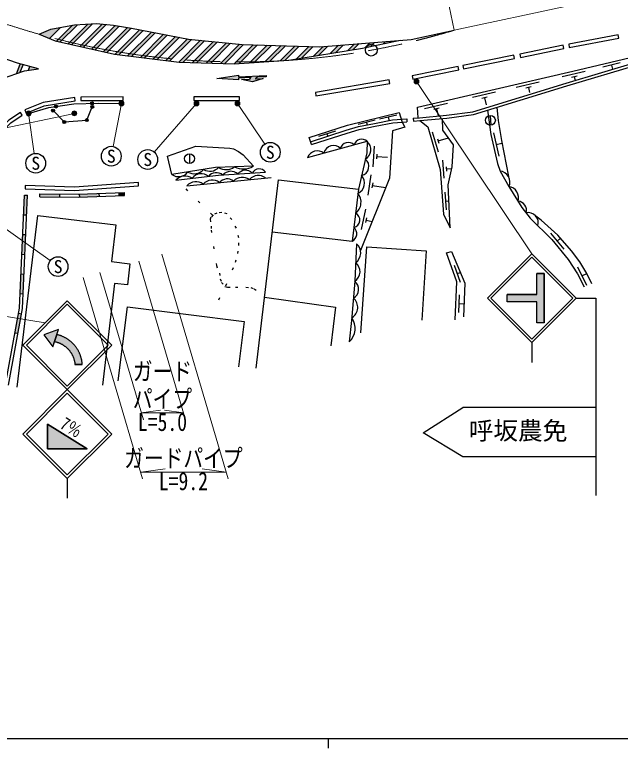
# Model space of a CAD drawing. Units: millimetres, scale not verified. Extents: x 40000 to 680000, y 20000 to 380000.
# Drawn here: x 136228 to 197584, y 204000 to 278346 of the extents above; entities that cross this region are included whole.
import ezdxf
from ezdxf.enums import TextEntityAlignment as Align

# ---------------------------------------------------------------- set-up
doc = ezdxf.new("R2010")
doc.units = ezdxf.units.MM
doc.header["$LTSCALE"] = 1000
doc.linetypes.add('CHAIN', pattern=[18.5, 12, -1.5, 3.5, -1.5])
doc.linetypes.add('DOTTED', pattern=[1.75, 0.25, -1.5])
for name, color, linetype, lineweight in [('M-BGD', 7, 'Continuous', 25), ('M-BMK', 2, 'CHAIN', 13), ('M-BMK-SRVR', 3, 'Continuous', 25), ('M-STR-HTXT', 7, 'Continuous', 13), ('M-STR-STRC', 7, 'Continuous', 25), ('M-TTL-BAND', 7, 'Continuous', 25)]:
    doc.layers.add(name, color=color, linetype=linetype, lineweight=lineweight)
doc.styles.add('ＭＳ ゴシック', font='')
doc.styles.get('ＭＳ ゴシック').set_extended_font_data('MS Gothic')

msp = doc.modelspace()

# ---------------------------------------------------------------- hatches: boundary and pattern name
at = {"layer": 'M-BGD'}
for points in [[(140275, 269036, -1), (140575, 269036, -1)], [(143914, 269359, -1), (144214, 269359, -1)], [(143936, 269000, -1), (144236, 269000, -1)], [(146895, 269355, -1), (147195, 269355, -1)], [(137492, 268335, -1), (137792, 268335, -1)], [(139973, 268619, -1), (140273, 268619, -1)], [(143389, 267659, -1), (143689, 267659, -1)], [(141108, 267474, -1), (141408, 267474, -1)], [(144770, 260233), (142771, 260154), (142783, 259854), (144782, 259933)], [(147350, 260334), (146768, 260311), (146780, 260011), (147362, 260034)], [(137529, 260051), (137229, 260064), (137140, 258066), (137439, 258053)], [(140772, 260170), (138772, 260191), (138769, 259891), (140768, 259870)], [(137350, 256055), (137050, 256068), (136960, 254070), (137260, 254057)], [(137170, 252059), (136870, 252072), (136781, 250074), (137080, 250061)], [(136916, 248030), (136621, 248084), (136261, 246117), (136556, 246063)]]:
    msp.add_hatch(color=256, dxfattribs=at).paths.add_polyline_path(points)
at = {"layer": 'M-STR-HTXT'}
for points in [[(177155, 271691, -1), (176716, 271452, -0.41421), (176816, 271791, -0.41421)], [(146837, 269216, -1), (147253, 269493, -0.41421), (147183, 269146, -0.41421)], [(154401, 269335, -1), (154900, 269365, -1)], [(158749, 269105, -0.41421), (158555, 269401, -0.41421), (158850, 269595, -1)], [(137490, 268137, -1), (137794, 268534, -1)], [(142494, 268468, -1), (142055, 268229, -0.41421), (142155, 268568, -0.41421)]]:
    msp.add_hatch(color=256, dxfattribs=at).paths.add_polyline_path(points)
at = {"layer": 'M-STR-STRC'}
for points in [[(142583, 277328), (142288, 277312), (142078, 277273), (140474, 275669), (140840, 275585)], [(144118, 277413), (143642, 277387), (141654, 275399), (142020, 275315)], [(145509, 277354), (145093, 277388), (142834, 275129), (143201, 275046)], [(140855, 277050), (139886, 276874), (138718, 276363), (139747, 275942)], [(146801, 277196), (146418, 277263), (144015, 274860), (144381, 274776)], [(148036, 276981), (147653, 277047), (145195, 274590), (145561, 274506)], [(149255, 276749), (148876, 276821), (146380, 274325), (146782, 274277)], [(150473, 276518), (150095, 276590), (147674, 274169), (148076, 274121)], [(151691, 276286), (151313, 276358), (148968, 274013), (149370, 273965)], [(152909, 276054), (152531, 276126), (150262, 273857), (150664, 273809)], [(154151, 275846), (153833, 275879), (153750, 275894), (151556, 273701), (151958, 273653)], [(155467, 275712), (155059, 275754), (152850, 273545), (152885, 273541), (153284, 273529)], [(156783, 275578), (156375, 275620), (154253, 273498), (154690, 273485)], [(158099, 275444), (157691, 275486), (155659, 273454), (156096, 273441)], [(159426, 275320), (159271, 275325), (159007, 275352), (157065, 273410), (157502, 273397)], [(160834, 275278), (160397, 275292), (158474, 273369), (158955, 273400)], [(162242, 275237), (161805, 275250), (160023, 273468), (160504, 273499)], [(163650, 275195), (163213, 275208), (161573, 273568), (162054, 273599)], [(165058, 275153), (164621, 275166), (163123, 273668), (163604, 273699)], [(166466, 275111), (166029, 275124), (164753, 273848), (165293, 273938)], [(167961, 275156), (167472, 275116), (166494, 274139), (167034, 274229)], [(169539, 275284), (169049, 275244), (168234, 274429), (168774, 274519)], [(171117, 275412), (170627, 275372), (169974, 274719), (170514, 274809)], [(172695, 275540), (172205, 275500), (171727, 275022), (172293, 275138)], [(175269, 275748), (173783, 275628), (173551, 275396)], [(137088, 273267), (136778, 273346), (136407, 272366), (136800, 272505)], [(137778, 273091), (137637, 272720), (138632, 272873)], [(158895, 272058), (158888, 272208), (156702, 271874), (158910, 271759), (158903, 271909), (160201, 271973, 0.06275), (160009, 271814), (159210, 271774), (160323, 271529), (161407, 271884), (160608, 271844, -0.13953), (160829, 272005), (161699, 272048), (161692, 272198)], [(189115, 249235), (189115, 247110), (189865, 247110), (189865, 252110), (189115, 252110), (189115, 249985), (186115, 249985), (186115, 249235)], [(140486, 245930), (140652, 246450), (139182, 245886), (140094, 244701), (140260, 245220), (140260, 245220)], [(140490, 245943), (140490, 245943), (140652, 246450), (139182, 245886), (140094, 244701), (140260, 245220), (140260, 245220)], [(142391, 244719), (142355, 244764), (142319, 244809), (142281, 244854), (142243, 244897), (142204, 244940), (142164, 244983), (142124, 245024), (142082, 245065), (142040, 245105), (141998, 245145), (141955, 245183), (141911, 245221), (141866, 245259), (141821, 245295), (141775, 245330), (141728, 245365), (141681, 245399), (141634, 245432), (141585, 245465), (141537, 245496), (141487, 245527), (141437, 245556), (141387, 245585), (141336, 245613), (141285, 245640), (141233, 245667), (141181, 245692), (141128, 245716), (141075, 245740), (141021, 245762), (140967, 245784), (140913, 245804), (140858, 245824), (140803, 245843), (140748, 245860), (140692, 245877), (140637, 245893), (140580, 245908), (140524, 245922), (140486, 245930), (140260, 245220), (140264, 245220), (140308, 245210), (140352, 245200), (140396, 245190), (140439, 245178), (140483, 245166), (140526, 245153), (140569, 245139), (140612, 245125), (140654, 245109), (140696, 245093), (140738, 245077), (140780, 245059), (140821, 245041), (140862, 245022), (140903, 245003), (140943, 244982), (140983, 244961), (141023, 244940), (141062, 244917), (141101, 244894), (141139, 244870), (141177, 244846), (141214, 244821), (141252, 244795), (141288, 244769), (141324, 244742), (141360, 244714), (141395, 244686), (141430, 244657), (141464, 244627), (141498, 244597), (141531, 244567), (141563, 244536), (141595, 244504), (141627, 244471), (141658, 244439), (141688, 244405), (141718, 244371), (141747, 244337), (141776, 244302), (141804, 244266), (141831, 244231), (141858, 244194), (141884, 244157), (141909, 244120), (141934, 244082), (141958, 244044), (141981, 244005), (142004, 243966), (142026, 243927), (142047, 243887), (142068, 243847), (142088, 243807), (142107, 243766), (142126, 243725), (142143, 243683), (142161, 243642), (142177, 243599), (142193, 243557), (142207, 243515), (142222, 243472), (142235, 243429), (142248, 243385), (142259, 243342), (142270, 243298), (142281, 243254), (142290, 243210), (142299, 243166), (142307, 243121), (142314, 243077), (142321, 243032), (142327, 242987), (142331, 242942), (142336, 242898), (143079, 242899), (143075, 242957), (143069, 243014), (143063, 243072), (143056, 243130), (143048, 243187), (143038, 243245), (143028, 243302), (143017, 243359), (143004, 243415), (142991, 243472), (142977, 243528), (142962, 243584), (142945, 243640), (142928, 243696), (142910, 243751), (142891, 243806), (142871, 243860), (142850, 243914), (142828, 243968), (142805, 244021), (142781, 244074), (142757, 244127), (142731, 244179), (142704, 244231), (142677, 244282), (142649, 244332), (142619, 244383), (142589, 244432), (142558, 244481), (142527, 244530), (142494, 244578), (142461, 244625), (142426, 244672)], [(139558, 236851), (139558, 234351), (143558, 234351)]]:
    msp.add_hatch(color=256, dxfattribs=at).paths.add_polyline_path(points)

# ---------------------------------------------------------------- linework, layer by layer
at = {"layer": 'M-BGD'}
for p, q in [((197569, 273455), (195819, 273036)), ((196694, 273246), (196795, 272825)), ((194025, 272599), (191687, 272056)), ((189379, 271521), (187041, 270979)), ((193197, 272098), (192651, 271972)), ((192924, 272035), (193003, 271693)), ((188551, 271021), (188005, 270894)), ((188278, 270957), (188395, 270451)), ((184933, 270490), (182595, 269947)), ((184105, 269989), (183559, 269863)), ((183832, 269926), (184002, 269196)), ((180066, 269361), (177729, 268818)), ((179238, 268861), (178693, 268734)), ((178965, 268797), (179129, 268090)), ((174946, 268178), (173198, 267749)), ((174072, 267964), (174157, 267614)), ((175944, 267801), (175969, 267502)), ((176595, 267855), (176620, 267556)), ((184388, 268141), (184460, 267144)), ((172759, 267641), (171011, 267211)), ((171885, 267426), (171944, 267184)), ((168717, 266550), (167003, 265999)), ((167860, 266275), (167940, 266028)), ((178536, 266467), (179132, 264454)), ((184752, 266358), (185290, 264019)), ((179052, 265781), (179191, 265311)), ((179122, 265546), (180167, 265855)), ((172662, 265036), (172524, 262941)), ((185021, 265189), (185586, 265319)), ((153935, 264256), (153943, 263256)), ((172909, 264213), (172876, 263724)), ((172893, 263969), (174009, 263895)), ((179582, 263586), (179713, 261791)), ((179931, 262920), (179962, 262501)), ((179947, 262710), (180504, 262751)), ((153667, 261013), (162220, 261861)), ((172324, 262131), (172003, 260056)), ((172497, 261290), (172422, 260806)), ((172460, 261048), (173831, 260835)), ((144770, 260233), (144782, 259933)), ((146768, 260311), (146780, 260011)), ((147362, 260034), (147350, 260334)), ((179819, 260355), (179950, 258559)), ((137229, 260064), (137529, 260051)), ((138769, 259891), (138772, 260191)), ((140772, 260170), (140768, 259870)), ((142771, 260154), (142783, 259854)), ((179885, 259457), (180215, 259481)), ((137140, 258066), (137439, 258053)), ((171753, 258623), (171322, 256568)), ((171881, 257774), (171781, 257294)), ((171831, 257534), (172453, 257403)), ((137050, 256068), (137350, 256055)), ((162321, 256351), (170419, 255379)), ((190514, 256193), (191850, 254573)), ((191182, 255383), (191525, 255682)), ((136960, 254070), (137260, 254057)), ((180749, 252953), (181345, 251255)), ((193233, 252809), (194165, 250927)), ((136870, 252072), (137170, 252059)), ((181047, 252104), (181386, 252223)), ((193699, 251868), (194198, 252115)), ((136781, 250074), (137080, 250061)), ((181258, 249962), (181176, 248164)), ((181217, 249063), (181750, 249039)), ((136621, 248084), (136916, 248030)), ((136261, 246117), (136556, 246063))]:
    msp.add_line(p, q, dxfattribs=at)
at = {"layer": 'M-BGD', "linetype": 'DOTTED'}
msp.add_line((153559, 260683), (156284, 258002), dxfattribs=at)
at = {"layer": 'M-BGD'}
for points in [[(176620, 267556), (177262, 267610), (179992, 267872), (182696, 268220), (192169, 271131), (199420, 273295), (202945, 274272), (208286, 276133), (219613, 278245), (221362, 278281), (223081, 278281), (225771, 278200), (228081, 278017), (231878, 277623), (234122, 277222), (237423, 276482)], [(176595, 267855), (177235, 267908), (179959, 268170), (182633, 268514), (192082, 271419), (199337, 273583), (202856, 274559), (208200, 276385)], [(177111, 267898), (177053, 268970), (192788, 272620), (200460, 274455), (205965, 276023), (206088, 275664)], [(137642, 268335), (139673, 268924), (142231, 269304), (144682, 269378), (147045, 269355)], [(140123, 268619), (141258, 267474), (143539, 267659), (144086, 269000)], [(166284, 265180), (166058, 265884), (169943, 267134), (175177, 268420), (175475, 267460)], [(184143, 268664), (184477, 266214), (185152, 263278), (185403, 262496), (186290, 260920), (187615, 258798), (188454, 257728), (190652, 255554), (192304, 253551), (193259, 252081), (193914, 250758)], [(185087, 268955), (185200, 267607), (185533, 265589), (186259, 261935)], [(166192, 265466), (169807, 266628), (171070, 267012), (172684, 267330), (174493, 267679), (175944, 267801)], [(177262, 267610), (178068, 266990), (179348, 262667), (179680, 258147), (180340, 256736), (180140, 261110), (180541, 262917), (180668, 265148), (179620, 266628), (179572, 267832)], [(166284, 265180), (169897, 266342), (171143, 266720), (172742, 267036), (174534, 267382), (175969, 267502)], [(175475, 267460), (175739, 266948), (174514, 266576), (174215, 261792), (171263, 254441)], [(165903, 263883), (171936, 265512), (171895, 264341), (171054, 260669), (170419, 255379)], [(152569, 261592), (156869, 262066), (161653, 262393)], [(160692, 242520), (162943, 261625), (171054, 260669)], [(138772, 260191), (142662, 260150), (147350, 260334)], [(135296, 240860), (136714, 248589), (137229, 260064)], [(135591, 240806), (137013, 248555), (137529, 260051)], [(138769, 259891), (142666, 259850), (147362, 260034)], [(136494, 240609), (138562, 257987), (146489, 257044), (146045, 253321), (147908, 253099), (147654, 250972), (146329, 251112), (145134, 240811)], [(194683, 251068), (194196, 252119), (193483, 253289), (192644, 254431), (191244, 255996), (189579, 257514), (189041, 257914)], [(170855, 255129), (170696, 251326), (170365, 247346), (170126, 245182)], [(171308, 246113), (171889, 254825), (177929, 254422), (177460, 247388)], [(180842, 247426), (181018, 251283), (179983, 254228), (180467, 254353), (181848, 251152), (181690, 247717)], [(161540, 249715), (168743, 248707), (168257, 244772)], [(146715, 241252), (147654, 248743), (159493, 247259), (158912, 242643)]]:
    msp.add_lwpolyline(points, dxfattribs=at)
for points in [[(192418, 275018), (197423, 275969), (197357, 276313), (192352, 275362)], [(187466, 274016), (191847, 274906), (191777, 275249), (187396, 274359)], [(181709, 272847), (186856, 273892), (186786, 274235), (181639, 273190)], [(176573, 271803), (181212, 272746), (181142, 273089), (176503, 272146)], [(166748, 270128), (174219, 271388), (174160, 271734), (166690, 270473)], [(137402, 268376), (139209, 269092), (142372, 269609), (142316, 269954), (139115, 269431), (137273, 268702)], [(142942, 269643), (147220, 269660), (147218, 270010), (142940, 269993)], [(154379, 269659), (158991, 269656), (158991, 270006), (154380, 270008)], [(134523, 266074), (135855, 267379), (136998, 268152), (136802, 268442), (135633, 267651), (134278, 266324)], [(160415, 262984), (156574, 262843), (152154, 262151), (151720, 264019), (154582, 265028), (158023, 264827), (158383, 264756), (158906, 264484), (159390, 264129)], [(137304, 261030), (137292, 260681), (142287, 260513), (148783, 261006), (148757, 261355), (142280, 260863)]]:
    msp.add_lwpolyline(points, close=True, dxfattribs=at)
at = {"layer": 'M-BGD', "linetype": 'DOTTED'}
msp.add_lwpolyline([(156910, 249448), (157630, 250872), (158605, 253273), (158850, 254146), (158929, 254970), (158929, 255728), (158685, 256707), (158230, 257577), (157749, 258170), (157201, 258315), (156697, 258225), (156337, 258047), (156097, 257820), (156018, 257609), (156129, 256923), (156129, 256517), (156382, 254850), (156670, 252941), (156964, 252154), (157048, 251577), (157182, 251221), (157535, 250815), (157824, 250731), (158588, 250731), (159662, 250736), (160141, 250689), (160485, 250562), (160781, 250359)], dxfattribs=at)
at = {"layer": 'M-BGD'}
for centre, radius in [((140425, 269036), 150), ((144064, 269359), 150), ((144086, 269000), 150), ((147045, 269355), 150), ((137642, 268335), 150), ((140123, 268619), 150), ((143539, 267659), 150), ((184424, 267643), 500), ((141258, 267474), 150), ((153939, 263756), 500)]:
    msp.add_circle(centre, radius, dxfattribs=at)
for centre, radius, start, end in [((171383, 264916), 813, 47.08043, 163.13736), ((171235, 264668), 1088, 298.2601, 49.91101), ((168529, 264058), 1016, 45.54794, 164.66984), ((170025, 264590), 808, 44.10888, 166.10891), ((166894, 263480), 1070, 52.30365, 157.91413), ((171165, 262968), 945, 282.49897, 51.70234), ((154396, 263563), 1329, 240.9917, 316.79309), ((155996, 263753), 1269, 240.10782, 314.88095), ((157648, 264107), 1464, 238.8812, 305.3274), ((158126, 261391), 1083, 48.39605, 139.41521), ((159387, 264797), 2085, 244.65457, 299.55403), ((159615, 261612), 970, 45.2435, 142.56776), ((161005, 261904), 811, 37.01565, 150.79562), ((185295, 261398), 1103, 334.34886, 84.38215), ((152826, 263084), 1150, 234.22268, 323.56211), ((153504, 260670), 1313, 57.19073, 135.3986), ((155119, 261114), 1119, 48.72896, 143.86036), ((156649, 261324), 1012, 49.69067, 141.46758), ((157758, 260676), 1023, 51.87464, 139.44365), ((159309, 260561), 1301, 56.34581, 134.97248), ((160918, 260863), 1182, 52.66062, 138.65767), ((170521, 261278), 1144, 294.87585, 42.16039), ((154588, 260162), 1254, 54.05431, 137.26398), ((156248, 260298), 1276, 54.91659, 136.4017), ((169906, 259347), 1415, 307.15544, 39.15333), ((186146, 259796), 1133, 341.26776, 82.71373), ((187203, 258552), 880, 340.83561, 88.95943), ((170434, 257535), 759, 281.79719, 64.51158), ((188253, 257266), 1021, 342.73435, 102.33088), ((170039, 256141), 852, 296.49769, 49.81108), ((170089, 254208), 1197, 304.96549, 50.23753), ((170026, 252306), 1187, 304.33123, 50.87179), ((170025, 250527), 1043, 300.48448, 50.01313), ((169738, 248693), 1242, 301.64761, 48.85002), ((168808, 246564), 1910, 313.63428, 34.14232)]:
    msp.add_arc(centre, radius, start, end, dxfattribs=at)
at = {"layer": 'M-BMK'}
msp.add_line((180736, 276768), (201535, 281208), dxfattribs=at)
msp.add_arc((159034, 348559), 75000, 227.26191, 286.82022, dxfattribs=at)
at = {"layer": 'M-BMK-SRVR'}
msp.add_circle((172353, 274752), 600, dxfattribs=at)
at = {"layer": 'M-STR-HTXT'}
for p, q in [((180736, 276768), (176183, 299524)), ((176935, 271572), (188616, 254111)), ((147045, 269355), (146204, 264988)), ((154650, 269350), (150361, 264423)), ((158800, 269350), (161565, 265232)), ((142274, 268348), (98490, 259018)), ((137642, 268335), (138218, 264281)), ((130241, 260236), (139831, 253421)), ((151150, 254072), (157864, 231294)), ((148800, 253380), (153542, 237294)), ((144864, 252220), (149264, 237294)), ((143171, 251721), (149192, 231294)), ((125109, 249447), (139309, 247102)), ((149058, 237994), (151003, 238267)), ((149058, 237994), (153335, 237994)), ((153335, 237994), (151390, 238267)), ((148986, 231994), (157658, 231994)), ((149058, 231994), (151489, 232336)), ((157658, 231994), (155227, 232336))]:
    msp.add_line(p, q, dxfattribs=at)
for centre in [(176935, 271572), (147045, 269355), (154650, 269350), (158800, 269350), (137642, 268335), (142274, 268348)]:
    msp.add_circle(centre, 250, dxfattribs=at)
at = {"layer": 'M-STR-STRC'}
for p, q in [((140840, 275585), (142583, 277328)), ((141654, 275399), (143642, 277387)), ((142020, 275315), (144118, 277413)), ((142834, 275129), (145093, 277388)), ((143201, 275046), (145509, 277354)), ((139747, 275942), (140855, 277050)), ((140474, 275669), (142078, 277273)), ((144015, 274860), (146418, 277263)), ((144381, 274776), (146801, 277196)), ((145195, 274590), (147653, 277047)), ((145561, 274506), (148036, 276981)), ((146380, 274325), (148876, 276821)), ((146782, 274277), (149255, 276749)), ((147674, 274169), (150095, 276590)), ((148076, 274121), (150473, 276518)), ((148968, 274013), (151313, 276358)), ((149370, 273965), (151691, 276286)), ((150262, 273857), (152531, 276126)), ((150664, 273809), (152909, 276054)), ((151556, 273701), (153750, 275894)), ((151958, 273653), (154151, 275846)), ((152850, 273545), (155059, 275754)), ((153284, 273529), (155467, 275712)), ((154253, 273498), (156375, 275620)), ((154690, 273485), (156783, 275578)), ((155659, 273454), (157691, 275486)), ((156096, 273441), (158099, 275444)), ((157065, 273410), (159007, 275352)), ((157502, 273397), (159426, 275320)), ((158474, 273369), (160397, 275292)), ((158955, 273400), (160834, 275278)), ((160023, 273468), (161805, 275250)), ((160504, 273499), (162242, 275237)), ((161573, 273568), (163213, 275208)), ((162054, 273599), (163650, 275195)), ((163123, 273668), (164621, 275166)), ((163604, 273699), (165058, 275153)), ((164753, 273848), (166029, 275124)), ((165293, 273938), (166466, 275111)), ((166494, 274139), (167472, 275116)), ((167034, 274229), (167961, 275156)), ((168234, 274429), (169049, 275244)), ((168774, 274519), (169539, 275284)), ((169974, 274719), (170627, 275372)), ((170514, 274809), (171117, 275412)), ((171727, 275022), (172205, 275500)), ((172293, 275138), (172695, 275540)), ((173551, 275396), (173783, 275628)), ((136407, 272366), (136778, 273346)), ((136800, 272505), (137088, 273267)), ((137637, 272720), (137778, 273091)), ((184116, 249611), (188616, 254111)), ((184469, 249611), (188616, 253757)), ((193116, 249610), (188616, 254111)), ((192762, 249610), (188616, 253757)), ((189865, 252110), (189115, 252110)), ((189115, 249985), (189115, 252110)), ((189865, 247110), (189865, 252110)), ((186115, 249235), (186115, 249985)), ((189115, 249985), (186115, 249985)), ((137059, 244852), (141559, 249352)), ((146059, 244852), (141559, 249352)), ((184116, 249611), (188616, 245110)), ((184469, 249611), (188616, 245464)), ((189115, 249235), (186115, 249235)), ((188616, 245464), (192762, 249610)), ((188616, 245110), (193116, 249610)), ((189115, 247110), (189115, 249235)), ((193116, 249610), (195116, 249610)), ((195116, 249610), (195116, 229610)), ((137412, 244852), (141559, 248999)), ((145706, 244852), (141559, 248999)), ((189865, 247110), (189115, 247110)), ((140652, 246450), (139182, 245886)), ((140094, 244701), (140652, 246450)), ((139182, 245886), (140094, 244701)), ((137059, 244852), (141559, 240352)), ((137412, 244852), (141559, 240705)), ((141559, 240705), (145706, 244852)), ((141559, 240352), (146059, 244852)), ((188616, 245110), (188616, 243111)), ((143079, 242899), (142336, 242898)), ((137059, 235852), (141559, 240352)), ((146059, 235851), (141559, 240352)), ((137412, 235852), (141559, 239998)), ((145706, 235851), (141559, 239998)), ((177616, 235977), (181624, 238528)), ((195116, 238528), (181624, 238528)), ((195116, 238528), (195116, 233528)), ((143558, 234351), (139558, 236851)), ((139558, 236851), (139558, 234351)), ((137059, 235852), (141559, 231351)), ((137412, 235852), (141559, 231705)), ((141559, 231705), (145706, 235851)), ((141559, 231351), (146059, 235851)), ((181624, 233528), (177616, 235977)), ((139558, 234351), (143558, 234351)), ((195116, 233528), (181624, 233528)), ((141559, 231351), (141559, 229352))]:
    msp.add_line(p, q, dxfattribs=at)
for points in [[(138718, 276363), (139886, 276874), (142288, 277312), (144521, 277436), (146242, 277294), (148071, 276975), (153833, 275879), (159271, 275325), (167151, 275091), (176381, 275838), (180736, 276768)], [(138718, 276363), (140336, 275700), (146324, 274332), (152885, 273541), (158448, 273367), (164014, 273725), (171452, 274966), (175269, 275748)], [(160201, 271973), (158903, 271909), (158910, 271759), (156702, 271874), (158888, 272208), (158895, 272058), (161692, 272198), (161699, 272048), (160829, 272005)], [(160608, 271844), (161407, 271884), (160323, 271529), (159210, 271774), (160009, 271814)]]:
    msp.add_lwpolyline(points, dxfattribs=at)
for points in [[(133002, 273323), (133286, 270602), (134900, 271834), (137232, 272658), (138632, 272873), (136498, 273418), (134744, 274047)], [(186115, 249985), (189115, 249985), (189115, 252110), (189865, 252110), (189865, 247110), (189115, 247110), (189115, 249235), (186115, 249235)], [(140652, 246450), (139182, 245886), (140094, 244701)], [(140652, 246450), (139182, 245886), (140094, 244701)], [(140486, 245930), (140652, 246450), (139182, 245886), (140094, 244701), (140260, 245220)], [(140486, 245930), (140260, 245220), (140260, 245220), (140264, 245220), (140308, 245210), (140352, 245200), (140396, 245190), (140439, 245178), (140483, 245166), (140526, 245153), (140569, 245139), (140612, 245125), (140654, 245109), (140696, 245093), (140738, 245077), (140780, 245059), (140821, 245041), (140862, 245022), (140903, 245003), (140943, 244982), (140983, 244961), (141023, 244940), (141062, 244917), (141101, 244894), (141139, 244870), (141177, 244846), (141214, 244821), (141252, 244795), (141288, 244769), (141324, 244742), (141360, 244714), (141395, 244686), (141430, 244657), (141464, 244627), (141498, 244597), (141531, 244567), (141563, 244536), (141595, 244504), (141627, 244471), (141658, 244439), (141688, 244405), (141718, 244371), (141747, 244337), (141776, 244302), (141804, 244266), (141831, 244231), (141858, 244194), (141884, 244157), (141909, 244120), (141934, 244082), (141958, 244044), (141981, 244005), (142004, 243966), (142026, 243927), (142047, 243887), (142068, 243847), (142088, 243807), (142107, 243766), (142126, 243725), (142143, 243683), (142161, 243642), (142177, 243599), (142193, 243557), (142207, 243515), (142222, 243472), (142235, 243429), (142248, 243385), (142259, 243342), (142270, 243298), (142281, 243254), (142290, 243210), (142299, 243166), (142307, 243121), (142314, 243077), (142321, 243032), (142327, 242987), (142331, 242942), (142336, 242898), (142336, 242898), (143079, 242899), (143079, 242899), (143075, 242957), (143069, 243014), (143063, 243072), (143056, 243130), (143048, 243187), (143038, 243245), (143028, 243302), (143017, 243359), (143004, 243415), (142991, 243472), (142977, 243528), (142962, 243584), (142945, 243640), (142928, 243696), (142910, 243751), (142891, 243806), (142871, 243860), (142850, 243914), (142828, 243968), (142805, 244021), (142781, 244074), (142757, 244127), (142731, 244179), (142704, 244231), (142677, 244282), (142649, 244332), (142619, 244383), (142589, 244432), (142558, 244481), (142527, 244530), (142494, 244578), (142461, 244625), (142426, 244672), (142391, 244719), (142355, 244764), (142319, 244809), (142281, 244854), (142243, 244897), (142204, 244940), (142164, 244983), (142124, 245024), (142082, 245065), (142040, 245105), (141998, 245145), (141955, 245183), (141911, 245221), (141866, 245259), (141821, 245295), (141775, 245330), (141728, 245365), (141681, 245399), (141634, 245432), (141585, 245465), (141537, 245496), (141487, 245527), (141437, 245556), (141387, 245585), (141336, 245613), (141285, 245640), (141233, 245667), (141181, 245692), (141128, 245716), (141075, 245740), (141021, 245762), (140967, 245784), (140913, 245804), (140858, 245824), (140803, 245843), (140748, 245860), (140692, 245877), (140637, 245893), (140580, 245908), (140524, 245922)], [(139558, 236851), (143558, 234351), (139558, 234351)]]:
    msp.add_lwpolyline(points, close=True, dxfattribs=at)
for centre in [(146015, 264006), (162122, 264401), (138358, 263291), (149704, 263669), (140628, 252817)]:
    msp.add_circle(centre, 1000, dxfattribs=at)
for centre, radius, start, end in [((160739, 271131), 1000, 122.55001, 136.91152), ((161002, 271536), 500, 110.2029, 141.97591)]:
    msp.add_arc(centre, radius, start, end, dxfattribs=at)
at = {"layer": 'M-TTL-BAND'}
for p, q in [((40000, 205000), (579000, 205000)), ((168000, 205000), (168000, 204000))]:
    msp.add_line(p, q, dxfattribs=at)

# ---------------------------------------------------------------- texts
at = {"layer": 'M-STR-HTXT', "style": 'ＭＳ ゴシック', "width": 0.8}
for s, p in [('ガード', (151197, 240742)), ('パイプ', (151197, 237942)), ('ガードパイプ', (153322, 231942))]:
    msp.add_text(s, height=1833, dxfattribs=at).set_placement(p, align=Align.BOTTOM_CENTER)
for s, p in [('L=5.0', (151197, 237994)), ('L=9.2', (153322, 231994))]:
    msp.add_text(s, height=1833, dxfattribs=at).set_placement(p, align=Align.TOP_CENTER)
at = {"layer": 'M-STR-STRC', "style": 'ＭＳ ゴシック'}
for s, height, p in [('S', 1320, (146015, 264006)), ('S', 1320, (162122, 264401)), ('S', 1320, (138358, 263291)), ('S', 1320, (149704, 263669)), ('S', 1320, (140628, 252817)), ('呼坂農免', 1833, (187221, 236188))]:
    msp.add_text(s, height=height, dxfattribs=at).set_placement(p, align=Align.MIDDLE_CENTER)
at = {"layer": 'M-STR-STRC', "style": 'ＭＳ ゴシック', "width": 0.8}
msp.add_text('7％', height=1320, rotation=327.995, dxfattribs=at).set_placement((141413, 235619), align=Align.BOTTOM_CENTER)

doc.saveas('drawing.dxf')
